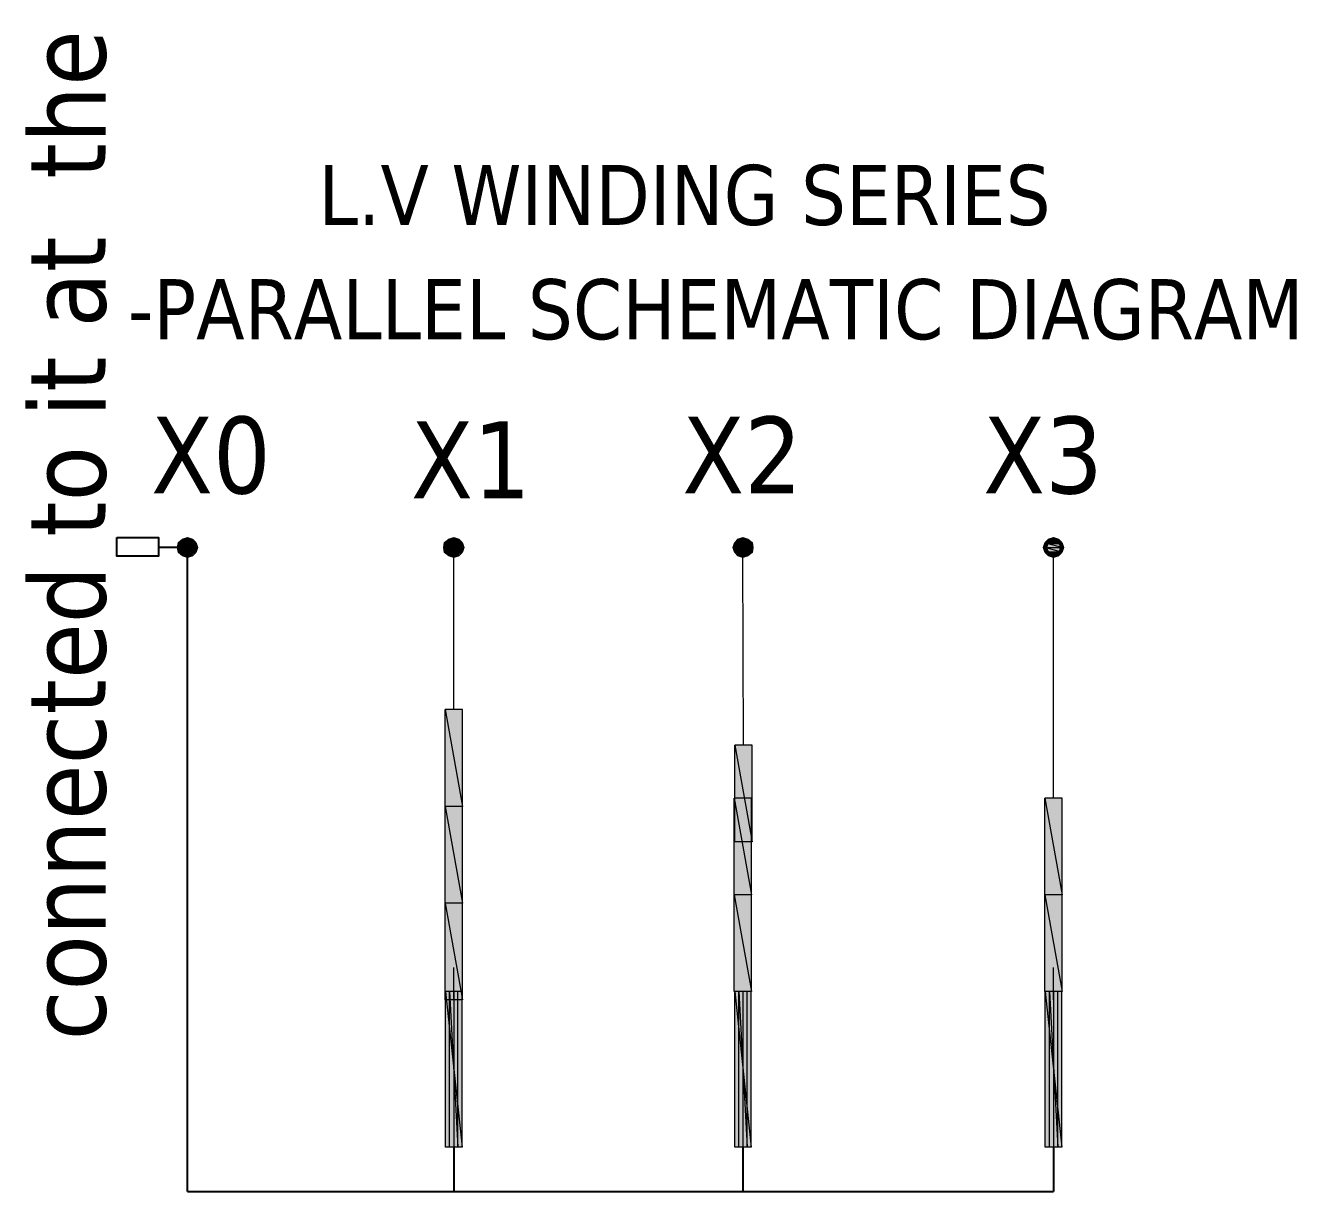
# Model space of a CAD drawing. Header units: millimetres. Extents: x 834 to 15818, y 1166 to 7882.
# Drawn here: x 7239 to 8238, y 5580 to 6497 of the extents above; entities that cross this region are included whole.
import ezdxf

# ---------------------------------------------------------------- set-up
doc = ezdxf.new("R2010")
doc.units = ezdxf.units.MM
doc.header["$LTSCALE"] = 13
doc.layers.add('标注、文本', color=3, linetype='Continuous', lineweight=25)
doc.layers.add('铁心', color=3, linetype='Continuous', lineweight=0)
doc.styles.add('Tahoma_txtstyle_30.40_0_0', font='tahoma.ttf')

msp = doc.modelspace()

# ---------------------------------------------------------------- hatches: boundary and pattern name
at = {"layer": '铁心'}
h = msp.add_hatch(color=256, dxfattribs=at)
h.paths.add_polyline_path([(7359.361, 6090.063), (7361.311, 6088.762), (7358.711, 6086.161)])
h.paths.add_polyline_path([(7361.311, 6088.762), (7358.711, 6086.161), (7360.661, 6086.161)])
h.paths.add_polyline_path([(7358.711, 6086.161), (7360.661, 6086.161), (7359.361, 6082.26)])
h.paths.add_polyline_path([(7360.661, 6086.161), (7359.361, 6082.26), (7361.311, 6083.56)])
h.paths.add_polyline_path([(7359.361, 6082.26), (7361.311, 6083.56), (7362.612, 6079.659)])
h.paths.add_polyline_path([(7361.311, 6083.56), (7362.612, 6079.659), (7363.912, 6081.609)])
h.paths.add_polyline_path([(7362.612, 6079.659), (7363.912, 6081.609), (7366.513, 6078.358)])
h.paths.add_polyline_path([(7363.912, 6081.609), (7366.513, 6078.358), (7366.513, 6080.959)])
h.paths.add_polyline_path([(7366.513, 6078.358), (7366.513, 6080.959), (7370.415, 6079.659)])
h.paths.add_polyline_path([(7366.513, 6080.959), (7370.415, 6079.659), (7369.114, 6081.609)])
h.paths.add_polyline_path([(7370.415, 6079.659), (7369.114, 6081.609), (7373.016, 6082.26)])
h.paths.add_polyline_path([(7369.114, 6081.609), (7373.016, 6082.26), (7371.065, 6083.56)])
h.paths.add_polyline_path([(7373.016, 6082.26), (7371.065, 6083.56), (7374.316, 6086.161)])
h.paths.add_polyline_path([(7371.065, 6083.56), (7374.316, 6086.161), (7371.715, 6086.161)])
h.paths.add_polyline_path([(7374.316, 6086.161), (7371.715, 6086.161), (7373.016, 6090.063)])
h.paths.add_polyline_path([(7371.715, 6086.161), (7373.016, 6090.063), (7371.065, 6088.762)])
h.paths.add_polyline_path([(7373.016, 6090.063), (7371.065, 6088.762), (7370.415, 6092.664)])
h.paths.add_polyline_path([(7371.065, 6088.762), (7370.415, 6092.664), (7369.114, 6090.713)])
h.paths.add_polyline_path([(7370.415, 6092.664), (7369.114, 6090.713), (7366.513, 6093.964)])
h.paths.add_polyline_path([(7369.114, 6090.713), (7366.513, 6093.964), (7366.513, 6092.013)])
h.paths.add_polyline_path([(7366.513, 6093.964), (7366.513, 6092.013), (7362.612, 6092.664)])
h.paths.add_polyline_path([(7366.513, 6092.013), (7362.612, 6092.664), (7363.912, 6090.713)])
h.paths.add_polyline_path([(7362.612, 6092.664), (7363.912, 6090.713), (7359.361, 6090.063)])
h.paths.add_polyline_path([(7363.912, 6090.713), (7359.361, 6090.063), (7361.311, 6088.762)])
h = msp.add_hatch(color=256, dxfattribs=at)
h.paths.add_polyline_path([(7372.366, 6082.91), (7371.065, 6083.56), (7373.016, 6086.161)])
h.paths.add_polyline_path([(7371.065, 6083.56), (7373.016, 6086.161), (7371.715, 6086.161)])
h.paths.add_polyline_path([(7373.016, 6086.161), (7371.715, 6086.161), (7372.366, 6090.063)])
h.paths.add_polyline_path([(7371.715, 6086.161), (7372.366, 6090.063), (7371.065, 6088.762)])
h.paths.add_polyline_path([(7372.366, 6090.063), (7371.065, 6088.762), (7369.765, 6092.013)])
h.paths.add_polyline_path([(7371.065, 6088.762), (7369.765, 6092.013), (7369.114, 6091.363)])
h.paths.add_polyline_path([(7369.765, 6092.013), (7369.114, 6091.363), (7366.513, 6093.314)])
h.paths.add_polyline_path([(7369.114, 6091.363), (7366.513, 6093.314), (7366.513, 6092.013)])
h.paths.add_polyline_path([(7366.513, 6093.314), (7366.513, 6092.013), (7362.612, 6092.013)])
h.paths.add_polyline_path([(7366.513, 6092.013), (7362.612, 6092.013), (7363.262, 6091.363)])
h.paths.add_polyline_path([(7362.612, 6092.013), (7363.262, 6091.363), (7360.011, 6090.063)])
h.paths.add_polyline_path([(7363.262, 6091.363), (7360.011, 6090.063), (7361.311, 6088.762)])
h.paths.add_polyline_path([(7360.011, 6090.063), (7361.311, 6088.762), (7359.361, 6086.161)])
h.paths.add_polyline_path([(7361.311, 6088.762), (7359.361, 6086.161), (7360.661, 6086.161)])
h.paths.add_polyline_path([(7359.361, 6086.161), (7360.661, 6086.161), (7360.011, 6082.91)])
h.paths.add_polyline_path([(7360.661, 6086.161), (7360.011, 6082.91), (7361.311, 6083.56)])
h.paths.add_polyline_path([(7360.011, 6082.91), (7361.311, 6083.56), (7362.612, 6080.309)])
h.paths.add_polyline_path([(7361.311, 6083.56), (7362.612, 6080.309), (7363.262, 6081.609)])
h.paths.add_polyline_path([(7362.612, 6080.309), (7363.262, 6081.609), (7366.513, 6079.008)])
h.paths.add_polyline_path([(7363.262, 6081.609), (7366.513, 6079.008), (7366.513, 6080.959)])
h.paths.add_polyline_path([(7366.513, 6079.008), (7366.513, 6080.959), (7369.765, 6080.309)])
h.paths.add_polyline_path([(7366.513, 6080.959), (7369.765, 6080.309), (7369.114, 6081.609)])
h.paths.add_polyline_path([(7369.765, 6080.309), (7369.114, 6081.609), (7372.366, 6082.91)])
h.paths.add_polyline_path([(7369.114, 6081.609), (7372.366, 6082.91), (7371.065, 6083.56)])
h = msp.add_hatch(color=256, dxfattribs=at)
h.paths.add_polyline_path([(7360.011, 6086.161), (7372.366, 6086.161), (7360.661, 6089.412)])
h.paths.add_polyline_path([(7372.366, 6086.161), (7360.661, 6089.412), (7371.715, 6089.412)])
h = msp.add_hatch(color=256, dxfattribs=at)
h.paths.add_polyline_path([(7360.661, 6089.412), (7371.715, 6089.412), (7363.262, 6091.363)])
h.paths.add_polyline_path([(7371.715, 6089.412), (7363.262, 6091.363), (7369.765, 6091.363)])
h = msp.add_hatch(color=256, dxfattribs=at)
h.paths.add_polyline_path([(7568.691, 6090.063), (7570.642, 6088.762), (7568.041, 6086.161)])
h.paths.add_polyline_path([(7570.642, 6088.762), (7568.041, 6086.161), (7569.991, 6086.161)])
h.paths.add_polyline_path([(7568.041, 6086.161), (7569.991, 6086.161), (7568.691, 6082.26)])
h.paths.add_polyline_path([(7569.991, 6086.161), (7568.691, 6082.26), (7570.642, 6083.56)])
h.paths.add_polyline_path([(7568.691, 6082.26), (7570.642, 6083.56), (7571.942, 6079.659)])
h.paths.add_polyline_path([(7570.642, 6083.56), (7571.942, 6079.659), (7573.243, 6081.609)])
h.paths.add_polyline_path([(7571.942, 6079.659), (7573.243, 6081.609), (7575.843, 6078.358)])
h.paths.add_polyline_path([(7573.243, 6081.609), (7575.843, 6078.358), (7575.843, 6080.959)])
h.paths.add_polyline_path([(7575.843, 6078.358), (7575.843, 6080.959), (7579.745, 6079.659)])
h.paths.add_polyline_path([(7575.843, 6080.959), (7579.745, 6079.659), (7578.444, 6081.609)])
h.paths.add_polyline_path([(7579.745, 6079.659), (7578.444, 6081.609), (7582.346, 6082.26)])
h.paths.add_polyline_path([(7578.444, 6081.609), (7582.346, 6082.26), (7580.395, 6083.56)])
h.paths.add_polyline_path([(7582.346, 6082.26), (7580.395, 6083.56), (7583.646, 6086.161)])
h.paths.add_polyline_path([(7580.395, 6083.56), (7583.646, 6086.161), (7581.045, 6086.161)])
h.paths.add_polyline_path([(7583.646, 6086.161), (7581.045, 6086.161), (7582.346, 6090.063)])
h.paths.add_polyline_path([(7581.045, 6086.161), (7582.346, 6090.063), (7580.395, 6088.762)])
h.paths.add_polyline_path([(7582.346, 6090.063), (7580.395, 6088.762), (7579.745, 6092.664)])
h.paths.add_polyline_path([(7580.395, 6088.762), (7579.745, 6092.664), (7578.444, 6090.713)])
h.paths.add_polyline_path([(7579.745, 6092.664), (7578.444, 6090.713), (7575.843, 6093.964)])
h.paths.add_polyline_path([(7578.444, 6090.713), (7575.843, 6093.964), (7575.843, 6092.013)])
h.paths.add_polyline_path([(7575.843, 6093.964), (7575.843, 6092.013), (7571.942, 6092.664)])
h.paths.add_polyline_path([(7575.843, 6092.013), (7571.942, 6092.664), (7573.243, 6090.713)])
h.paths.add_polyline_path([(7571.942, 6092.664), (7573.243, 6090.713), (7568.691, 6090.063)])
h.paths.add_polyline_path([(7573.243, 6090.713), (7568.691, 6090.063), (7570.642, 6088.762)])
h = msp.add_hatch(color=256, dxfattribs=at)
h.paths.add_polyline_path([(7581.696, 6082.91), (7580.395, 6083.56), (7582.346, 6086.161)])
h.paths.add_polyline_path([(7580.395, 6083.56), (7582.346, 6086.161), (7581.045, 6086.161)])
h.paths.add_polyline_path([(7582.346, 6086.161), (7581.045, 6086.161), (7581.696, 6090.063)])
h.paths.add_polyline_path([(7581.045, 6086.161), (7581.696, 6090.063), (7580.395, 6088.762)])
h.paths.add_polyline_path([(7581.696, 6090.063), (7580.395, 6088.762), (7579.095, 6092.013)])
h.paths.add_polyline_path([(7580.395, 6088.762), (7579.095, 6092.013), (7578.444, 6091.363)])
h.paths.add_polyline_path([(7579.095, 6092.013), (7578.444, 6091.363), (7575.843, 6093.314)])
h.paths.add_polyline_path([(7578.444, 6091.363), (7575.843, 6093.314), (7575.843, 6092.013)])
h.paths.add_polyline_path([(7575.843, 6093.314), (7575.843, 6092.013), (7571.942, 6092.013)])
h.paths.add_polyline_path([(7575.843, 6092.013), (7571.942, 6092.013), (7572.592, 6091.363)])
h.paths.add_polyline_path([(7571.942, 6092.013), (7572.592, 6091.363), (7569.341, 6090.063)])
h.paths.add_polyline_path([(7572.592, 6091.363), (7569.341, 6090.063), (7570.642, 6088.762)])
h.paths.add_polyline_path([(7569.341, 6090.063), (7570.642, 6088.762), (7568.691, 6086.161)])
h.paths.add_polyline_path([(7570.642, 6088.762), (7568.691, 6086.161), (7569.991, 6086.161)])
h.paths.add_polyline_path([(7568.691, 6086.161), (7569.991, 6086.161), (7569.341, 6082.91)])
h.paths.add_polyline_path([(7569.991, 6086.161), (7569.341, 6082.91), (7570.642, 6083.56)])
h.paths.add_polyline_path([(7569.341, 6082.91), (7570.642, 6083.56), (7571.942, 6080.309)])
h.paths.add_polyline_path([(7570.642, 6083.56), (7571.942, 6080.309), (7572.592, 6081.609)])
h.paths.add_polyline_path([(7571.942, 6080.309), (7572.592, 6081.609), (7575.843, 6079.008)])
h.paths.add_polyline_path([(7572.592, 6081.609), (7575.843, 6079.008), (7575.843, 6080.959)])
h.paths.add_polyline_path([(7575.843, 6079.008), (7575.843, 6080.959), (7579.095, 6080.309)])
h.paths.add_polyline_path([(7575.843, 6080.959), (7579.095, 6080.309), (7578.444, 6081.609)])
h.paths.add_polyline_path([(7579.095, 6080.309), (7578.444, 6081.609), (7581.696, 6082.91)])
h.paths.add_polyline_path([(7578.444, 6081.609), (7581.696, 6082.91), (7580.395, 6083.56)])
h = msp.add_hatch(color=256, dxfattribs=at)
h.paths.add_polyline_path([(7569.341, 6086.161), (7581.696, 6086.161), (7569.991, 6089.412)])
h.paths.add_polyline_path([(7581.696, 6086.161), (7569.991, 6089.412), (7581.045, 6089.412)])
h = msp.add_hatch(color=256, dxfattribs=at)
h.paths.add_polyline_path([(7569.991, 6089.412), (7581.045, 6089.412), (7572.592, 6091.363)])
h.paths.add_polyline_path([(7581.045, 6089.412), (7572.592, 6091.363), (7579.095, 6091.363)])
h = msp.add_hatch(color=256, dxfattribs=at)
h.paths.add_polyline_path([(7796.708, 6090.063), (7798.659, 6088.762), (7795.408, 6086.161)])
h.paths.add_polyline_path([(7798.659, 6088.762), (7795.408, 6086.161), (7798.009, 6086.161)])
h.paths.add_polyline_path([(7795.408, 6086.161), (7798.009, 6086.161), (7796.708, 6082.26)])
h.paths.add_polyline_path([(7798.009, 6086.161), (7796.708, 6082.26), (7798.659, 6083.56)])
h.paths.add_polyline_path([(7796.708, 6082.26), (7798.659, 6083.56), (7799.309, 6079.659)])
h.paths.add_polyline_path([(7798.659, 6083.56), (7799.309, 6079.659), (7800.61, 6081.609)])
h.paths.add_polyline_path([(7799.309, 6079.659), (7800.61, 6081.609), (7803.211, 6078.358)])
h.paths.add_polyline_path([(7800.61, 6081.609), (7803.211, 6078.358), (7803.211, 6080.959)])
h.paths.add_polyline_path([(7803.211, 6078.358), (7803.211, 6080.959), (7807.112, 6079.659)])
h.paths.add_polyline_path([(7803.211, 6080.959), (7807.112, 6079.659), (7806.462, 6081.609)])
h.paths.add_polyline_path([(7807.112, 6079.659), (7806.462, 6081.609), (7810.363, 6082.26)])
h.paths.add_polyline_path([(7806.462, 6081.609), (7810.363, 6082.26), (7808.412, 6083.56)])
h.paths.add_polyline_path([(7810.363, 6082.26), (7808.412, 6083.56), (7811.013, 6086.161)])
h.paths.add_polyline_path([(7808.412, 6083.56), (7811.013, 6086.161), (7809.063, 6086.161)])
h.paths.add_polyline_path([(7811.013, 6086.161), (7809.063, 6086.161), (7810.363, 6090.063)])
h.paths.add_polyline_path([(7809.063, 6086.161), (7810.363, 6090.063), (7808.412, 6088.762)])
h.paths.add_polyline_path([(7810.363, 6090.063), (7808.412, 6088.762), (7807.112, 6092.664)])
h.paths.add_polyline_path([(7808.412, 6088.762), (7807.112, 6092.664), (7806.462, 6090.713)])
h.paths.add_polyline_path([(7807.112, 6092.664), (7806.462, 6090.713), (7803.211, 6093.964)])
h.paths.add_polyline_path([(7806.462, 6090.713), (7803.211, 6093.964), (7803.211, 6092.013)])
h.paths.add_polyline_path([(7803.211, 6093.964), (7803.211, 6092.013), (7799.309, 6092.664)])
h.paths.add_polyline_path([(7803.211, 6092.013), (7799.309, 6092.664), (7800.61, 6090.713)])
h.paths.add_polyline_path([(7799.309, 6092.664), (7800.61, 6090.713), (7796.708, 6090.063)])
h.paths.add_polyline_path([(7800.61, 6090.713), (7796.708, 6090.063), (7798.659, 6088.762)])
h = msp.add_hatch(color=256, dxfattribs=at)
h.paths.add_polyline_path([(7809.713, 6082.91), (7808.412, 6083.56), (7810.363, 6086.161)])
h.paths.add_polyline_path([(7808.412, 6083.56), (7810.363, 6086.161), (7809.063, 6086.161)])
h.paths.add_polyline_path([(7810.363, 6086.161), (7809.063, 6086.161), (7809.713, 6090.063)])
h.paths.add_polyline_path([(7809.063, 6086.161), (7809.713, 6090.063), (7808.412, 6088.762)])
h.paths.add_polyline_path([(7809.713, 6090.063), (7808.412, 6088.762), (7807.112, 6092.013)])
h.paths.add_polyline_path([(7808.412, 6088.762), (7807.112, 6092.013), (7806.462, 6091.363)])
h.paths.add_polyline_path([(7807.112, 6092.013), (7806.462, 6091.363), (7803.211, 6093.314)])
h.paths.add_polyline_path([(7806.462, 6091.363), (7803.211, 6093.314), (7803.211, 6092.013)])
h.paths.add_polyline_path([(7803.211, 6093.314), (7803.211, 6092.013), (7799.959, 6092.013)])
h.paths.add_polyline_path([(7803.211, 6092.013), (7799.959, 6092.013), (7800.61, 6091.363)])
h.paths.add_polyline_path([(7799.959, 6092.013), (7800.61, 6091.363), (7797.358, 6090.063)])
h.paths.add_polyline_path([(7800.61, 6091.363), (7797.358, 6090.063), (7798.659, 6088.762)])
h.paths.add_polyline_path([(7797.358, 6090.063), (7798.659, 6088.762), (7796.708, 6086.161)])
h.paths.add_polyline_path([(7798.659, 6088.762), (7796.708, 6086.161), (7798.009, 6086.161)])
h.paths.add_polyline_path([(7796.708, 6086.161), (7798.009, 6086.161), (7797.358, 6082.91)])
h.paths.add_polyline_path([(7798.009, 6086.161), (7797.358, 6082.91), (7798.659, 6083.56)])
h.paths.add_polyline_path([(7797.358, 6082.91), (7798.659, 6083.56), (7799.959, 6080.309)])
h.paths.add_polyline_path([(7798.659, 6083.56), (7799.959, 6080.309), (7800.61, 6081.609)])
h.paths.add_polyline_path([(7799.959, 6080.309), (7800.61, 6081.609), (7803.211, 6079.008)])
h.paths.add_polyline_path([(7800.61, 6081.609), (7803.211, 6079.008), (7803.211, 6080.959)])
h.paths.add_polyline_path([(7803.211, 6079.008), (7803.211, 6080.959), (7807.112, 6080.309)])
h.paths.add_polyline_path([(7803.211, 6080.959), (7807.112, 6080.309), (7806.462, 6081.609)])
h.paths.add_polyline_path([(7807.112, 6080.309), (7806.462, 6081.609), (7809.713, 6082.91)])
h.paths.add_polyline_path([(7806.462, 6081.609), (7809.713, 6082.91), (7808.412, 6083.56)])
h = msp.add_hatch(color=256, dxfattribs=at)
h.paths.add_polyline_path([(7797.358, 6086.161), (7809.713, 6086.161), (7798.009, 6089.412)])
h.paths.add_polyline_path([(7809.713, 6086.161), (7798.009, 6089.412), (7809.063, 6089.412)])
h = msp.add_hatch(color=256, dxfattribs=at)
h.paths.add_polyline_path([(7798.009, 6089.412), (7809.063, 6089.412), (7799.959, 6091.363)])
h.paths.add_polyline_path([(7809.063, 6089.412), (7799.959, 6091.363), (7806.462, 6091.363)])
h = msp.add_hatch(color=256, dxfattribs=at)
h.paths.add_polyline_path([(8040.938, 6090.063), (8042.888, 6088.762), (8039.637, 6086.161)])
h.paths.add_polyline_path([(8042.888, 6088.762), (8039.637, 6086.161), (8042.238, 6086.161)])
h.paths.add_polyline_path([(8039.637, 6086.161), (8042.238, 6086.161), (8040.938, 6082.26)])
h.paths.add_polyline_path([(8042.238, 6086.161), (8040.938, 6082.26), (8042.888, 6083.56)])
h.paths.add_polyline_path([(8040.938, 6082.26), (8042.888, 6083.56), (8043.539, 6079.659)])
h.paths.add_polyline_path([(8042.888, 6083.56), (8043.539, 6079.659), (8044.839, 6081.609)])
h.paths.add_polyline_path([(8043.539, 6079.659), (8044.839, 6081.609), (8047.44, 6078.358)])
h.paths.add_polyline_path([(8044.839, 6081.609), (8047.44, 6078.358), (8047.44, 6080.959)])
h.paths.add_polyline_path([(8047.44, 6078.358), (8047.44, 6080.959), (8051.342, 6079.659)])
h.paths.add_polyline_path([(8047.44, 6080.959), (8051.342, 6079.659), (8050.041, 6081.609)])
h.paths.add_polyline_path([(8051.342, 6079.659), (8050.041, 6081.609), (8053.943, 6082.26)])
h.paths.add_polyline_path([(8050.041, 6081.609), (8053.943, 6082.26), (8051.992, 6083.56)])
h.paths.add_polyline_path([(8053.943, 6082.26), (8051.992, 6083.56), (8055.243, 6086.161)])
h.paths.add_polyline_path([(8051.992, 6083.56), (8055.243, 6086.161), (8052.642, 6086.161)])
h.paths.add_polyline_path([(8055.243, 6086.161), (8052.642, 6086.161), (8053.943, 6090.063)])
h.paths.add_polyline_path([(8052.642, 6086.161), (8053.943, 6090.063), (8051.992, 6088.762)])
h.paths.add_polyline_path([(8053.943, 6090.063), (8051.992, 6088.762), (8051.342, 6092.664)])
h.paths.add_polyline_path([(8051.992, 6088.762), (8051.342, 6092.664), (8050.041, 6090.713)])
h.paths.add_polyline_path([(8051.342, 6092.664), (8050.041, 6090.713), (8047.44, 6093.964)])
h.paths.add_polyline_path([(8050.041, 6090.713), (8047.44, 6093.964), (8047.44, 6092.013)])
h.paths.add_polyline_path([(8047.44, 6093.964), (8047.44, 6092.013), (8043.539, 6092.664)])
h.paths.add_polyline_path([(8047.44, 6092.013), (8043.539, 6092.664), (8044.839, 6090.713)])
h.paths.add_polyline_path([(8043.539, 6092.664), (8044.839, 6090.713), (8040.938, 6090.063)])
h.paths.add_polyline_path([(8044.839, 6090.713), (8040.938, 6090.063), (8042.888, 6088.762)])
h = msp.add_hatch(color=256, dxfattribs=at)
h.paths.add_polyline_path([(8053.292, 6082.91), (8051.992, 6083.56), (8054.593, 6086.161)])
h.paths.add_polyline_path([(8051.992, 6083.56), (8054.593, 6086.161), (8053.292, 6086.161)])
h.paths.add_polyline_path([(8054.593, 6086.161), (8053.292, 6086.161), (8053.292, 6090.063)])
h.paths.add_polyline_path([(8053.292, 6086.161), (8053.292, 6090.063), (8051.992, 6088.762)])
h.paths.add_polyline_path([(8053.292, 6090.063), (8051.992, 6088.762), (8050.691, 6092.013)])
h.paths.add_polyline_path([(8051.992, 6088.762), (8050.691, 6092.013), (8050.041, 6091.363)])
h.paths.add_polyline_path([(8050.691, 6092.013), (8050.041, 6091.363), (8047.44, 6093.314)])
h.paths.add_polyline_path([(8050.041, 6091.363), (8047.44, 6093.314), (8047.44, 6092.013)])
h.paths.add_polyline_path([(8047.44, 6093.314), (8047.44, 6092.013), (8044.189, 6092.013)])
h.paths.add_polyline_path([(8047.44, 6092.013), (8044.189, 6092.013), (8044.839, 6091.363)])
h.paths.add_polyline_path([(8044.189, 6092.013), (8044.839, 6091.363), (8041.588, 6090.063)])
h.paths.add_polyline_path([(8044.839, 6091.363), (8041.588, 6090.063), (8042.888, 6088.762)])
h.paths.add_polyline_path([(8041.588, 6090.063), (8042.888, 6088.762), (8040.288, 6086.161)])
h.paths.add_polyline_path([(8042.888, 6088.762), (8040.288, 6086.161), (8041.588, 6086.161)])
h.paths.add_polyline_path([(8040.288, 6086.161), (8041.588, 6086.161), (8041.588, 6082.91)])
h.paths.add_polyline_path([(8041.588, 6086.161), (8041.588, 6082.91), (8042.888, 6083.56)])
h.paths.add_polyline_path([(8041.588, 6082.91), (8042.888, 6083.56), (8044.189, 6080.309)])
h.paths.add_polyline_path([(8042.888, 6083.56), (8044.189, 6080.309), (8044.839, 6081.609)])
h.paths.add_polyline_path([(8044.189, 6080.309), (8044.839, 6081.609), (8047.44, 6079.008)])
h.paths.add_polyline_path([(8044.839, 6081.609), (8047.44, 6079.008), (8047.44, 6080.959)])
h.paths.add_polyline_path([(8047.44, 6079.008), (8047.44, 6080.959), (8050.691, 6080.309)])
h.paths.add_polyline_path([(8047.44, 6080.959), (8050.691, 6080.309), (8050.041, 6081.609)])
h.paths.add_polyline_path([(8050.691, 6080.309), (8050.041, 6081.609), (8053.292, 6082.91)])
h.paths.add_polyline_path([(8050.041, 6081.609), (8053.292, 6082.91), (8051.992, 6083.56)])
h = msp.add_hatch(color=256, dxfattribs=at)
h.paths.add_polyline_path([(8040.938, 6086.161), (8053.943, 6086.161), (8042.238, 6089.412)])
h.paths.add_polyline_path([(8053.943, 6086.161), (8042.238, 6089.412), (8052.642, 6089.412)])
h = msp.add_hatch(color=256, dxfattribs=at)
h.paths.add_polyline_path([(8042.238, 6089.412), (8052.642, 6089.412), (8044.189, 6091.363)])
h.paths.add_polyline_path([(8052.642, 6089.412), (8044.189, 6091.363), (8050.691, 6091.363)])
h = msp.add_hatch(color=256, dxfattribs=at)
h.paths.add_polyline_path([(7360.661, 6082.91), (7371.715, 6082.91), (7360.011, 6086.161)])
h.paths.add_polyline_path([(7371.715, 6082.91), (7360.011, 6086.161), (7372.366, 6086.161)])
h = msp.add_hatch(color=256, dxfattribs=at)
h.paths.add_polyline_path([(7360.661, 6082.91), (7363.262, 6080.959), (7369.765, 6080.959)])
h.paths.add_polyline_path([(7363.262, 6080.959), (7369.765, 6080.959), (7366.513, 6079.659)])
h = msp.add_hatch(color=256, dxfattribs=at)
h.paths.add_polyline_path([(7569.991, 6082.91), (7581.045, 6082.91), (7569.341, 6086.161)])
h.paths.add_polyline_path([(7581.045, 6082.91), (7569.341, 6086.161), (7581.696, 6086.161)])
h = msp.add_hatch(color=256, dxfattribs=at)
h.paths.add_polyline_path([(7569.991, 6082.91), (7572.592, 6080.959), (7579.095, 6080.959)])
h.paths.add_polyline_path([(7572.592, 6080.959), (7579.095, 6080.959), (7575.843, 6079.659)])
h = msp.add_hatch(color=256, dxfattribs=at)
h.paths.add_polyline_path([(7798.009, 6082.91), (7809.063, 6082.91), (7797.358, 6086.161)])
h.paths.add_polyline_path([(7809.063, 6082.91), (7797.358, 6086.161), (7809.713, 6086.161)])
h = msp.add_hatch(color=256, dxfattribs=at)
h.paths.add_polyline_path([(7798.009, 6082.91), (7799.959, 6080.959), (7806.462, 6080.959)])
h.paths.add_polyline_path([(7799.959, 6080.959), (7806.462, 6080.959), (7803.211, 6079.659)])
h = msp.add_hatch(color=256, dxfattribs=at)
h.paths.add_polyline_path([(8042.238, 6082.91), (8052.642, 6082.91), (8040.938, 6086.161)])
h.paths.add_polyline_path([(8052.642, 6082.91), (8040.938, 6086.161), (8053.943, 6086.161)])
h = msp.add_hatch(color=256, dxfattribs=at)
h.paths.add_polyline_path([(8042.238, 6082.91), (8044.189, 6080.959), (8050.691, 6080.959)])
h.paths.add_polyline_path([(8044.189, 6080.959), (8050.691, 6080.959), (8047.44, 6079.659)])
h = msp.add_hatch(color=256, dxfattribs=at)
h.paths.add_polyline_path([(7582.671, 5958.714), (7569.016, 5958.714), (7582.671, 5882.636)])
h.paths.add_polyline_path([(7569.016, 5958.714), (7582.671, 5882.636), (7569.016, 5882.636)])
h = msp.add_hatch(color=256, dxfattribs=at)
h.paths.add_polyline_path([(7810.363, 5930.754), (7796.708, 5930.754), (7810.363, 5854.676)])
h.paths.add_polyline_path([(7796.708, 5930.754), (7810.363, 5854.676), (7796.708, 5854.676)])
h = msp.add_hatch(color=256, dxfattribs=at)
h.paths.add_polyline_path([(7810.038, 5889.138), (7796.383, 5889.138), (7810.038, 5813.06)])
h.paths.add_polyline_path([(7796.383, 5889.138), (7810.038, 5813.06), (7796.383, 5813.06)])
h = msp.add_hatch(color=256, dxfattribs=at)
h.paths.add_polyline_path([(8054.268, 5889.138), (8040.613, 5889.138), (8054.268, 5813.06)])
h.paths.add_polyline_path([(8040.613, 5889.138), (8054.268, 5813.06), (8040.613, 5813.06)])
h = msp.add_hatch(color=256, dxfattribs=at)
h.paths.add_polyline_path([(7582.671, 5882.636), (7569.016, 5882.636), (7582.671, 5806.558)])
h.paths.add_polyline_path([(7569.016, 5882.636), (7582.671, 5806.558), (7569.016, 5806.558)])
h = msp.add_hatch(color=256, dxfattribs=at)
h.paths.add_polyline_path([(7810.038, 5813.06), (7796.383, 5813.06), (7810.038, 5736.982)])
h.paths.add_polyline_path([(7796.383, 5813.06), (7810.038, 5736.982), (7796.383, 5736.982)])
h = msp.add_hatch(color=256, dxfattribs=at)
h.paths.add_polyline_path([(8054.268, 5813.06), (8040.613, 5813.06), (8054.268, 5736.982)])
h.paths.add_polyline_path([(8040.613, 5813.06), (8054.268, 5736.982), (8040.613, 5736.982)])
h = msp.add_hatch(color=256, dxfattribs=at)
h.paths.add_polyline_path([(7582.671, 5806.558), (7569.016, 5806.558), (7582.671, 5730.48)])
h.paths.add_polyline_path([(7569.016, 5806.558), (7582.671, 5730.48), (7569.016, 5730.48)])
h = msp.add_hatch(color=256, dxfattribs=at)
h.paths.add_polyline_path([(7582.346, 5736.982), (7569.341, 5736.982), (7582.346, 5614.737)])
h.paths.add_polyline_path([(7569.341, 5736.982), (7582.346, 5614.737), (7569.341, 5614.737)])
h = msp.add_hatch(color=256, dxfattribs=at)
h.paths.add_polyline_path([(7579.095, 5736.982), (7572.592, 5736.982), (7579.095, 5614.737)])
h.paths.add_polyline_path([(7572.592, 5736.982), (7579.095, 5614.737), (7572.592, 5614.737)])
h = msp.add_hatch(color=256, dxfattribs=at)
h.paths.add_polyline_path([(7809.713, 5736.982), (7796.708, 5736.982), (7809.713, 5614.737)])
h.paths.add_polyline_path([(7796.708, 5736.982), (7809.713, 5614.737), (7796.708, 5614.737)])
h = msp.add_hatch(color=256, dxfattribs=at)
h.paths.add_polyline_path([(7806.462, 5736.982), (7799.959, 5736.982), (7806.462, 5614.737)])
h.paths.add_polyline_path([(7799.959, 5736.982), (7806.462, 5614.737), (7799.959, 5614.737)])
h = msp.add_hatch(color=256, dxfattribs=at)
h.paths.add_polyline_path([(8053.943, 5736.982), (8040.938, 5736.982), (8053.943, 5614.737)])
h.paths.add_polyline_path([(8040.938, 5736.982), (8053.943, 5614.737), (8040.938, 5614.737)])
h = msp.add_hatch(color=256, dxfattribs=at)
h.paths.add_polyline_path([(8050.691, 5736.982), (8044.189, 5736.982), (8050.691, 5614.737)])
h.paths.add_polyline_path([(8044.189, 5736.982), (8050.691, 5614.737), (8044.189, 5614.737)])

# ---------------------------------------------------------------- linework, layer by layer
at = {"layer": '标注、文本', "color": 0, "ltscale": 72.614187}
msp.add_line((7359.361, 6086.161), (7343.981, 6086.161), dxfattribs=at)
at = {"layer": '标注、文本'}
for p, q in [((7366.575, 5579.74), (7366.575, 6078.619)), ((7575.843, 5614.737), (7575.843, 5579.74)), ((7803.211, 5614.737), (7803.211, 5579.74)), ((8047.44, 5614.737), (8047.44, 5579.74)), ((7366.575, 5579.74), (8047.44, 5579.74))]:
    msp.add_line(p, q, dxfattribs=at)
at = {"layer": '标注、文本', "color": 0, "ltscale": 72.614187}
msp.add_lwpolyline([(7311.052, 6094.173), (7343.734, 6094.173), (7343.734, 6079.36), (7311.052, 6079.36)], close=True, dxfattribs=at)
at = {"layer": '铁心'}
for points in [[(7359.361, 6090.063), (7361.311, 6088.762), (7358.711, 6086.161), (7359.361, 6090.063)], [(7361.311, 6088.762), (7358.711, 6086.161), (7360.661, 6086.161), (7361.311, 6088.762)], [(7362.612, 6092.664), (7363.912, 6090.713), (7359.361, 6090.063), (7362.612, 6092.664)], [(7360.011, 6090.063), (7361.311, 6088.762), (7359.361, 6086.161), (7360.011, 6090.063)], [(7361.311, 6088.762), (7359.361, 6086.161), (7360.661, 6086.161), (7361.311, 6088.762)], [(7362.612, 6092.013), (7363.262, 6091.363), (7360.011, 6090.063), (7362.612, 6092.013)], [(7363.262, 6091.363), (7360.011, 6090.063), (7361.311, 6088.762), (7363.262, 6091.363)], [(7360.011, 6086.161), (7372.366, 6086.161), (7360.661, 6089.412), (7360.011, 6086.161)], [(7360.661, 6089.412), (7371.715, 6089.412), (7363.262, 6091.363), (7360.661, 6089.412)], [(7366.513, 6093.964), (7366.513, 6092.013), (7362.612, 6092.664), (7366.513, 6093.964)], [(7366.513, 6093.314), (7366.513, 6092.013), (7362.612, 6092.013), (7366.513, 6093.314)], [(7366.513, 6092.013), (7362.612, 6092.664), (7363.912, 6090.713), (7366.513, 6092.013)], [(7366.513, 6092.013), (7362.612, 6092.013), (7363.262, 6091.363), (7366.513, 6092.013)], [(7370.415, 6092.664), (7369.114, 6090.713), (7366.513, 6093.964), (7370.415, 6092.664)], [(7369.114, 6090.713), (7366.513, 6093.964), (7366.513, 6092.013), (7369.114, 6090.713)], [(7369.765, 6092.013), (7369.114, 6091.363), (7366.513, 6093.314), (7369.765, 6092.013)], [(7369.114, 6091.363), (7366.513, 6093.314), (7366.513, 6092.013), (7369.114, 6091.363)], [(7371.065, 6088.762), (7370.415, 6092.664), (7369.114, 6090.713), (7371.065, 6088.762)], [(7371.065, 6088.762), (7369.765, 6092.013), (7369.114, 6091.363), (7371.065, 6088.762)], [(7372.366, 6090.063), (7371.065, 6088.762), (7369.765, 6092.013), (7372.366, 6090.063)], [(7373.016, 6090.063), (7371.065, 6088.762), (7370.415, 6092.664), (7373.016, 6090.063)], [(7371.715, 6086.161), (7372.366, 6090.063), (7371.065, 6088.762), (7371.715, 6086.161)], [(7371.715, 6086.161), (7373.016, 6090.063), (7371.065, 6088.762), (7371.715, 6086.161)], [(7373.016, 6086.161), (7371.715, 6086.161), (7372.366, 6090.063), (7373.016, 6086.161)], [(7374.316, 6086.161), (7371.715, 6086.161), (7373.016, 6090.063), (7374.316, 6086.161)], [(7568.691, 6090.063), (7570.642, 6088.762), (7568.041, 6086.161), (7568.691, 6090.063)], [(7570.642, 6088.762), (7568.041, 6086.161), (7569.991, 6086.161), (7570.642, 6088.762)], [(7571.942, 6092.664), (7573.243, 6090.713), (7568.691, 6090.063), (7571.942, 6092.664)], [(7569.341, 6090.063), (7570.642, 6088.762), (7568.691, 6086.161), (7569.341, 6090.063)], [(7570.642, 6088.762), (7568.691, 6086.161), (7569.991, 6086.161), (7570.642, 6088.762)], [(7571.942, 6092.013), (7572.592, 6091.363), (7569.341, 6090.063), (7571.942, 6092.013)], [(7572.592, 6091.363), (7569.341, 6090.063), (7570.642, 6088.762), (7572.592, 6091.363)], [(7569.341, 6086.161), (7581.696, 6086.161), (7569.991, 6089.412), (7569.341, 6086.161)], [(7569.991, 6089.412), (7581.045, 6089.412), (7572.592, 6091.363), (7569.991, 6089.412)], [(7575.843, 6093.964), (7575.843, 6092.013), (7571.942, 6092.664), (7575.843, 6093.964)], [(7575.843, 6093.314), (7575.843, 6092.013), (7571.942, 6092.013), (7575.843, 6093.314)], [(7575.843, 6092.013), (7571.942, 6092.664), (7573.243, 6090.713), (7575.843, 6092.013)], [(7575.843, 6092.013), (7571.942, 6092.013), (7572.592, 6091.363), (7575.843, 6092.013)], [(7579.745, 6092.664), (7578.444, 6090.713), (7575.843, 6093.964), (7579.745, 6092.664)], [(7578.444, 6090.713), (7575.843, 6093.964), (7575.843, 6092.013), (7578.444, 6090.713)], [(7579.095, 6092.013), (7578.444, 6091.363), (7575.843, 6093.314), (7579.095, 6092.013)], [(7578.444, 6091.363), (7575.843, 6093.314), (7575.843, 6092.013), (7578.444, 6091.363)], [(7580.395, 6088.762), (7579.745, 6092.664), (7578.444, 6090.713), (7580.395, 6088.762)], [(7580.395, 6088.762), (7579.095, 6092.013), (7578.444, 6091.363), (7580.395, 6088.762)], [(7581.696, 6090.063), (7580.395, 6088.762), (7579.095, 6092.013), (7581.696, 6090.063)], [(7582.346, 6090.063), (7580.395, 6088.762), (7579.745, 6092.664), (7582.346, 6090.063)], [(7581.045, 6086.161), (7581.696, 6090.063), (7580.395, 6088.762), (7581.045, 6086.161)], [(7581.045, 6086.161), (7582.346, 6090.063), (7580.395, 6088.762), (7581.045, 6086.161)], [(7582.346, 6086.161), (7581.045, 6086.161), (7581.696, 6090.063), (7582.346, 6086.161)], [(7583.646, 6086.161), (7581.045, 6086.161), (7582.346, 6090.063), (7583.646, 6086.161)], [(7796.708, 6090.063), (7798.659, 6088.762), (7795.408, 6086.161), (7796.708, 6090.063)], [(7798.659, 6088.762), (7795.408, 6086.161), (7798.009, 6086.161), (7798.659, 6088.762)], [(7799.309, 6092.664), (7800.61, 6090.713), (7796.708, 6090.063), (7799.309, 6092.664)], [(7797.358, 6090.063), (7798.659, 6088.762), (7796.708, 6086.161), (7797.358, 6090.063)], [(7798.659, 6088.762), (7796.708, 6086.161), (7798.009, 6086.161), (7798.659, 6088.762)], [(7799.959, 6092.013), (7800.61, 6091.363), (7797.358, 6090.063), (7799.959, 6092.013)], [(7800.61, 6091.363), (7797.358, 6090.063), (7798.659, 6088.762), (7800.61, 6091.363)], [(7797.358, 6086.161), (7809.713, 6086.161), (7798.009, 6089.412), (7797.358, 6086.161)], [(7798.009, 6089.412), (7809.063, 6089.412), (7799.959, 6091.363), (7798.009, 6089.412)], [(7803.211, 6093.964), (7803.211, 6092.013), (7799.309, 6092.664), (7803.211, 6093.964)], [(7803.211, 6092.013), (7799.309, 6092.664), (7800.61, 6090.713), (7803.211, 6092.013)], [(7803.211, 6093.314), (7803.211, 6092.013), (7799.959, 6092.013), (7803.211, 6093.314)], [(7803.211, 6092.013), (7799.959, 6092.013), (7800.61, 6091.363), (7803.211, 6092.013)], [(7807.112, 6092.664), (7806.462, 6090.713), (7803.211, 6093.964), (7807.112, 6092.664)], [(7806.462, 6090.713), (7803.211, 6093.964), (7803.211, 6092.013), (7806.462, 6090.713)], [(7807.112, 6092.013), (7806.462, 6091.363), (7803.211, 6093.314), (7807.112, 6092.013)], [(7806.462, 6091.363), (7803.211, 6093.314), (7803.211, 6092.013), (7806.462, 6091.363)], [(7808.412, 6088.762), (7807.112, 6092.664), (7806.462, 6090.713), (7808.412, 6088.762)], [(7808.412, 6088.762), (7807.112, 6092.013), (7806.462, 6091.363), (7808.412, 6088.762)], [(7810.363, 6090.063), (7808.412, 6088.762), (7807.112, 6092.664), (7810.363, 6090.063)], [(7809.713, 6090.063), (7808.412, 6088.762), (7807.112, 6092.013), (7809.713, 6090.063)], [(7809.063, 6086.161), (7809.713, 6090.063), (7808.412, 6088.762), (7809.063, 6086.161)], [(7809.063, 6086.161), (7810.363, 6090.063), (7808.412, 6088.762), (7809.063, 6086.161)], [(7810.363, 6086.161), (7809.063, 6086.161), (7809.713, 6090.063), (7810.363, 6086.161)], [(7811.013, 6086.161), (7809.063, 6086.161), (7810.363, 6090.063), (7811.013, 6086.161)], [(8040.938, 6090.063), (8042.888, 6088.762), (8039.637, 6086.161), (8040.938, 6090.063)], [(8042.888, 6088.762), (8039.637, 6086.161), (8042.238, 6086.161), (8042.888, 6088.762)], [(8041.588, 6090.063), (8042.888, 6088.762), (8040.288, 6086.161), (8041.588, 6090.063)], [(8042.888, 6088.762), (8040.288, 6086.161), (8041.588, 6086.161), (8042.888, 6088.762)], [(8043.539, 6092.664), (8044.839, 6090.713), (8040.938, 6090.063), (8043.539, 6092.664)], [(8040.938, 6086.161), (8053.943, 6086.161), (8042.238, 6089.412), (8040.938, 6086.161)], [(8044.189, 6092.013), (8044.839, 6091.363), (8041.588, 6090.063), (8044.189, 6092.013)], [(8044.839, 6091.363), (8041.588, 6090.063), (8042.888, 6088.762), (8044.839, 6091.363)], [(8042.238, 6089.412), (8052.642, 6089.412), (8044.189, 6091.363), (8042.238, 6089.412)], [(8047.44, 6093.964), (8047.44, 6092.013), (8043.539, 6092.664), (8047.44, 6093.964)], [(8047.44, 6092.013), (8043.539, 6092.664), (8044.839, 6090.713), (8047.44, 6092.013)], [(8047.44, 6093.314), (8047.44, 6092.013), (8044.189, 6092.013), (8047.44, 6093.314)], [(8047.44, 6092.013), (8044.189, 6092.013), (8044.839, 6091.363), (8047.44, 6092.013)], [(8051.342, 6092.664), (8050.041, 6090.713), (8047.44, 6093.964), (8051.342, 6092.664)], [(8050.041, 6090.713), (8047.44, 6093.964), (8047.44, 6092.013), (8050.041, 6090.713)], [(8050.691, 6092.013), (8050.041, 6091.363), (8047.44, 6093.314), (8050.691, 6092.013)], [(8050.041, 6091.363), (8047.44, 6093.314), (8047.44, 6092.013), (8050.041, 6091.363)], [(8051.992, 6088.762), (8051.342, 6092.664), (8050.041, 6090.713), (8051.992, 6088.762)], [(8051.992, 6088.762), (8050.691, 6092.013), (8050.041, 6091.363), (8051.992, 6088.762)], [(8053.292, 6090.063), (8051.992, 6088.762), (8050.691, 6092.013), (8053.292, 6090.063)], [(8053.943, 6090.063), (8051.992, 6088.762), (8051.342, 6092.664), (8053.943, 6090.063)], [(8053.292, 6086.161), (8053.292, 6090.063), (8051.992, 6088.762), (8053.292, 6086.161)], [(8052.642, 6086.161), (8053.943, 6090.063), (8051.992, 6088.762), (8052.642, 6086.161)], [(8055.243, 6086.161), (8052.642, 6086.161), (8053.943, 6090.063), (8055.243, 6086.161)], [(8054.593, 6086.161), (8053.292, 6086.161), (8053.292, 6090.063), (8054.593, 6086.161)], [(7358.711, 6086.161), (7360.661, 6086.161), (7359.361, 6082.26), (7358.711, 6086.161)], [(7359.361, 6086.161), (7360.661, 6086.161), (7360.011, 6082.91), (7359.361, 6086.161)], [(7360.661, 6086.161), (7359.361, 6082.26), (7361.311, 6083.56), (7360.661, 6086.161)], [(7359.361, 6082.26), (7361.311, 6083.56), (7362.612, 6079.659), (7359.361, 6082.26)], [(7360.661, 6082.91), (7371.715, 6082.91), (7360.011, 6086.161), (7360.661, 6082.91)], [(7360.661, 6086.161), (7360.011, 6082.91), (7361.311, 6083.56), (7360.661, 6086.161)], [(7360.011, 6082.91), (7361.311, 6083.56), (7362.612, 6080.309), (7360.011, 6082.91)], [(7360.661, 6082.91), (7363.262, 6080.959), (7369.765, 6080.959), (7360.661, 6082.91)], [(7361.311, 6083.56), (7362.612, 6080.309), (7363.262, 6081.609), (7361.311, 6083.56)], [(7361.311, 6083.56), (7362.612, 6079.659), (7363.912, 6081.609), (7361.311, 6083.56)], [(7362.612, 6080.309), (7363.262, 6081.609), (7366.513, 6079.008), (7362.612, 6080.309)], [(7362.612, 6079.659), (7363.912, 6081.609), (7366.513, 6078.358), (7362.612, 6079.659)], [(7363.262, 6081.609), (7366.513, 6079.008), (7366.513, 6080.959), (7363.262, 6081.609)], [(7363.912, 6081.609), (7366.513, 6078.358), (7366.513, 6080.959), (7363.912, 6081.609)], [(7366.513, 6080.959), (7369.765, 6080.309), (7369.114, 6081.609), (7366.513, 6080.959)], [(7366.513, 6080.959), (7370.415, 6079.659), (7369.114, 6081.609), (7366.513, 6080.959)], [(7366.513, 6079.008), (7366.513, 6080.959), (7369.765, 6080.309), (7366.513, 6079.008)], [(7366.513, 6078.358), (7366.513, 6080.959), (7370.415, 6079.659), (7366.513, 6078.358)], [(7369.114, 6081.609), (7373.016, 6082.26), (7371.065, 6083.56), (7369.114, 6081.609)], [(7369.765, 6080.309), (7369.114, 6081.609), (7372.366, 6082.91), (7369.765, 6080.309)], [(7370.415, 6079.659), (7369.114, 6081.609), (7373.016, 6082.26), (7370.415, 6079.659)], [(7372.366, 6082.91), (7371.065, 6083.56), (7373.016, 6086.161), (7372.366, 6082.91)], [(7371.065, 6083.56), (7373.016, 6086.161), (7371.715, 6086.161), (7371.065, 6083.56)], [(7373.016, 6082.26), (7371.065, 6083.56), (7374.316, 6086.161), (7373.016, 6082.26)], [(7371.065, 6083.56), (7374.316, 6086.161), (7371.715, 6086.161), (7371.065, 6083.56)], [(7568.041, 6086.161), (7569.991, 6086.161), (7568.691, 6082.26), (7568.041, 6086.161)], [(7568.691, 6086.161), (7569.991, 6086.161), (7569.341, 6082.91), (7568.691, 6086.161)], [(7569.991, 6086.161), (7568.691, 6082.26), (7570.642, 6083.56), (7569.991, 6086.161)], [(7568.691, 6082.26), (7570.642, 6083.56), (7571.942, 6079.659), (7568.691, 6082.26)], [(7569.991, 6082.91), (7581.045, 6082.91), (7569.341, 6086.161), (7569.991, 6082.91)], [(7569.991, 6086.161), (7569.341, 6082.91), (7570.642, 6083.56), (7569.991, 6086.161)], [(7569.341, 6082.91), (7570.642, 6083.56), (7571.942, 6080.309), (7569.341, 6082.91)], [(7569.991, 6082.91), (7572.592, 6080.959), (7579.095, 6080.959), (7569.991, 6082.91)], [(7570.642, 6083.56), (7571.942, 6080.309), (7572.592, 6081.609), (7570.642, 6083.56)], [(7570.642, 6083.56), (7571.942, 6079.659), (7573.243, 6081.609), (7570.642, 6083.56)], [(7571.942, 6080.309), (7572.592, 6081.609), (7575.843, 6079.008), (7571.942, 6080.309)], [(7571.942, 6079.659), (7573.243, 6081.609), (7575.843, 6078.358), (7571.942, 6079.659)], [(7572.592, 6081.609), (7575.843, 6079.008), (7575.843, 6080.959), (7572.592, 6081.609)], [(7573.243, 6081.609), (7575.843, 6078.358), (7575.843, 6080.959), (7573.243, 6081.609)], [(7575.843, 6080.959), (7579.095, 6080.309), (7578.444, 6081.609), (7575.843, 6080.959)], [(7575.843, 6080.959), (7579.745, 6079.659), (7578.444, 6081.609), (7575.843, 6080.959)], [(7575.843, 6079.008), (7575.843, 6080.959), (7579.095, 6080.309), (7575.843, 6079.008)], [(7575.843, 6078.358), (7575.843, 6080.959), (7579.745, 6079.659), (7575.843, 6078.358)], [(7575.843, 5958.714), (7575.843, 6079.659)], [(7578.444, 6081.609), (7582.346, 6082.26), (7580.395, 6083.56), (7578.444, 6081.609)], [(7579.095, 6080.309), (7578.444, 6081.609), (7581.696, 6082.91), (7579.095, 6080.309)], [(7579.745, 6079.659), (7578.444, 6081.609), (7582.346, 6082.26), (7579.745, 6079.659)], [(7581.696, 6082.91), (7580.395, 6083.56), (7582.346, 6086.161), (7581.696, 6082.91)], [(7580.395, 6083.56), (7582.346, 6086.161), (7581.045, 6086.161), (7580.395, 6083.56)], [(7582.346, 6082.26), (7580.395, 6083.56), (7583.646, 6086.161), (7582.346, 6082.26)], [(7580.395, 6083.56), (7583.646, 6086.161), (7581.045, 6086.161), (7580.395, 6083.56)], [(7795.408, 6086.161), (7798.009, 6086.161), (7796.708, 6082.26), (7795.408, 6086.161)], [(7796.708, 6086.161), (7798.009, 6086.161), (7797.358, 6082.91), (7796.708, 6086.161)], [(7798.009, 6086.161), (7796.708, 6082.26), (7798.659, 6083.56), (7798.009, 6086.161)], [(7796.708, 6082.26), (7798.659, 6083.56), (7799.309, 6079.659), (7796.708, 6082.26)], [(7798.009, 6082.91), (7809.063, 6082.91), (7797.358, 6086.161), (7798.009, 6082.91)], [(7798.009, 6086.161), (7797.358, 6082.91), (7798.659, 6083.56), (7798.009, 6086.161)], [(7797.358, 6082.91), (7798.659, 6083.56), (7799.959, 6080.309), (7797.358, 6082.91)], [(7798.009, 6082.91), (7799.959, 6080.959), (7806.462, 6080.959), (7798.009, 6082.91)], [(7798.659, 6083.56), (7799.959, 6080.309), (7800.61, 6081.609), (7798.659, 6083.56)], [(7798.659, 6083.56), (7799.309, 6079.659), (7800.61, 6081.609), (7798.659, 6083.56)], [(7799.309, 6079.659), (7800.61, 6081.609), (7803.211, 6078.358), (7799.309, 6079.659)], [(7799.959, 6080.309), (7800.61, 6081.609), (7803.211, 6079.008), (7799.959, 6080.309)], [(7800.61, 6081.609), (7803.211, 6079.008), (7803.211, 6080.959), (7800.61, 6081.609)], [(7800.61, 6081.609), (7803.211, 6078.358), (7803.211, 6080.959), (7800.61, 6081.609)], [(7803.211, 6080.959), (7807.112, 6080.309), (7806.462, 6081.609), (7803.211, 6080.959)], [(7803.211, 6080.959), (7807.112, 6079.659), (7806.462, 6081.609), (7803.211, 6080.959)], [(7803.211, 6079.008), (7803.211, 6080.959), (7807.112, 6080.309), (7803.211, 6079.008)], [(7803.211, 6078.358), (7803.211, 6080.959), (7807.112, 6079.659), (7803.211, 6078.358)], [(7803.536, 5930.754), (7803.211, 6079.659)], [(7806.462, 6081.609), (7810.363, 6082.26), (7808.412, 6083.56), (7806.462, 6081.609)], [(7807.112, 6080.309), (7806.462, 6081.609), (7809.713, 6082.91), (7807.112, 6080.309)], [(7807.112, 6079.659), (7806.462, 6081.609), (7810.363, 6082.26), (7807.112, 6079.659)], [(7809.713, 6082.91), (7808.412, 6083.56), (7810.363, 6086.161), (7809.713, 6082.91)], [(7808.412, 6083.56), (7810.363, 6086.161), (7809.063, 6086.161), (7808.412, 6083.56)], [(7810.363, 6082.26), (7808.412, 6083.56), (7811.013, 6086.161), (7810.363, 6082.26)], [(7808.412, 6083.56), (7811.013, 6086.161), (7809.063, 6086.161), (7808.412, 6083.56)], [(8039.637, 6086.161), (8042.238, 6086.161), (8040.938, 6082.26), (8039.637, 6086.161)], [(8040.288, 6086.161), (8041.588, 6086.161), (8041.588, 6082.91), (8040.288, 6086.161)], [(8042.238, 6082.91), (8052.642, 6082.91), (8040.938, 6086.161), (8042.238, 6082.91)], [(8042.238, 6086.161), (8040.938, 6082.26), (8042.888, 6083.56), (8042.238, 6086.161)], [(8040.938, 6082.26), (8042.888, 6083.56), (8043.539, 6079.659), (8040.938, 6082.26)], [(8041.588, 6086.161), (8041.588, 6082.91), (8042.888, 6083.56), (8041.588, 6086.161)], [(8041.588, 6082.91), (8042.888, 6083.56), (8044.189, 6080.309), (8041.588, 6082.91)], [(8042.238, 6082.91), (8044.189, 6080.959), (8050.691, 6080.959), (8042.238, 6082.91)], [(8042.888, 6083.56), (8044.189, 6080.309), (8044.839, 6081.609), (8042.888, 6083.56)], [(8042.888, 6083.56), (8043.539, 6079.659), (8044.839, 6081.609), (8042.888, 6083.56)], [(8043.539, 6079.659), (8044.839, 6081.609), (8047.44, 6078.358), (8043.539, 6079.659)], [(8044.189, 6080.309), (8044.839, 6081.609), (8047.44, 6079.008), (8044.189, 6080.309)], [(8044.839, 6081.609), (8047.44, 6079.008), (8047.44, 6080.959), (8044.839, 6081.609)], [(8044.839, 6081.609), (8047.44, 6078.358), (8047.44, 6080.959), (8044.839, 6081.609)], [(8047.44, 6080.959), (8050.691, 6080.309), (8050.041, 6081.609), (8047.44, 6080.959)], [(8047.44, 6080.959), (8051.342, 6079.659), (8050.041, 6081.609), (8047.44, 6080.959)], [(8047.44, 6079.008), (8047.44, 6080.959), (8050.691, 6080.309), (8047.44, 6079.008)], [(8047.44, 6078.358), (8047.44, 6080.959), (8051.342, 6079.659), (8047.44, 6078.358)], [(8047.44, 5889.138), (8047.44, 6079.659)], [(8050.041, 6081.609), (8053.943, 6082.26), (8051.992, 6083.56), (8050.041, 6081.609)], [(8050.691, 6080.309), (8050.041, 6081.609), (8053.292, 6082.91), (8050.691, 6080.309)], [(8051.342, 6079.659), (8050.041, 6081.609), (8053.943, 6082.26), (8051.342, 6079.659)], [(8053.292, 6082.91), (8051.992, 6083.56), (8054.593, 6086.161), (8053.292, 6082.91)], [(8051.992, 6083.56), (8054.593, 6086.161), (8053.292, 6086.161), (8051.992, 6083.56)], [(8053.943, 6082.26), (8051.992, 6083.56), (8055.243, 6086.161), (8053.943, 6082.26)], [(8051.992, 6083.56), (8055.243, 6086.161), (8052.642, 6086.161), (8051.992, 6083.56)], [(7582.671, 5958.714), (7569.016, 5958.714), (7582.671, 5882.636), (7582.671, 5958.714)], [(7810.363, 5930.754), (7796.708, 5930.754), (7810.363, 5854.676), (7810.363, 5930.754)], [(7810.038, 5889.138), (7796.383, 5889.138), (7810.038, 5813.06), (7810.038, 5889.138)], [(8054.268, 5889.138), (8040.613, 5889.138), (8054.268, 5813.06), (8054.268, 5889.138)], [(7582.671, 5882.636), (7569.016, 5882.636), (7582.671, 5806.558), (7582.671, 5882.636)], [(7810.038, 5813.06), (7796.383, 5813.06), (7810.038, 5736.982), (7810.038, 5813.06)], [(8054.268, 5813.06), (8040.613, 5813.06), (8054.268, 5736.982), (8054.268, 5813.06)], [(7582.671, 5806.558), (7569.016, 5806.558), (7582.671, 5730.48), (7582.671, 5806.558)], [(7575.843, 5730.48), (7575.843, 5755.839)], [(8047.44, 5730.48), (8047.44, 5755.839)], [(7582.346, 5736.982), (7569.341, 5736.982), (7582.346, 5614.737), (7582.346, 5736.982)], [(7579.095, 5736.982), (7572.592, 5736.982), (7579.095, 5614.737), (7579.095, 5736.982)], [(7575.843, 5736.982), (7575.843, 5614.737)], [(7809.713, 5736.982), (7796.708, 5736.982), (7809.713, 5614.737), (7809.713, 5736.982)], [(7806.462, 5736.982), (7799.959, 5736.982), (7806.462, 5614.737), (7806.462, 5736.982)], [(7803.211, 5736.982), (7803.211, 5614.737)], [(8053.943, 5736.982), (8040.938, 5736.982), (8053.943, 5614.737), (8053.943, 5736.982)], [(8050.691, 5736.982), (8044.189, 5736.982), (8050.691, 5614.737), (8050.691, 5736.982)], [(8047.44, 5736.982), (8047.44, 5614.737)]]:
    msp.add_lwpolyline(points, dxfattribs=at)
for points in [[(7363.912, 6090.713), (7359.361, 6090.063), (7361.311, 6088.762), (7363.912, 6090.713)], [(7372.366, 6086.161), (7360.661, 6089.412), (7371.715, 6089.412), (7372.366, 6086.161)], [(7366.513, 6092.664), (7363.262, 6091.363), (7369.765, 6091.363)], [(7371.715, 6089.412), (7363.262, 6091.363), (7369.765, 6091.363), (7371.715, 6089.412)], [(7573.243, 6090.713), (7568.691, 6090.063), (7570.642, 6088.762), (7573.243, 6090.713)], [(7581.696, 6086.161), (7569.991, 6089.412), (7581.045, 6089.412), (7581.696, 6086.161)], [(7575.843, 6092.664), (7572.592, 6091.363), (7579.095, 6091.363)], [(7581.045, 6089.412), (7572.592, 6091.363), (7579.095, 6091.363), (7581.045, 6089.412)], [(7800.61, 6090.713), (7796.708, 6090.063), (7798.659, 6088.762), (7800.61, 6090.713)], [(7809.713, 6086.161), (7798.009, 6089.412), (7809.063, 6089.412), (7809.713, 6086.161)], [(7803.211, 6092.664), (7799.959, 6091.363), (7806.462, 6091.363)], [(7809.063, 6089.412), (7799.959, 6091.363), (7806.462, 6091.363), (7809.063, 6089.412)], [(8044.839, 6090.713), (8040.938, 6090.063), (8042.888, 6088.762), (8044.839, 6090.713)], [(8053.943, 6086.161), (8042.238, 6089.412), (8052.642, 6089.412), (8053.943, 6086.161)], [(8047.44, 6092.664), (8044.189, 6091.363), (8050.691, 6091.363)], [(8052.642, 6089.412), (8044.189, 6091.363), (8050.691, 6091.363), (8052.642, 6089.412)], [(7371.715, 6082.91), (7360.011, 6086.161), (7372.366, 6086.161), (7371.715, 6082.91)], [(7360.661, 6082.91), (7371.715, 6082.91), (7369.765, 6080.959)], [(7363.262, 6080.959), (7369.765, 6080.959), (7366.513, 6079.659), (7363.262, 6080.959)], [(7369.114, 6081.609), (7372.366, 6082.91), (7371.065, 6083.56), (7369.114, 6081.609)], [(7581.045, 6082.91), (7569.341, 6086.161), (7581.696, 6086.161), (7581.045, 6082.91)], [(7569.991, 6082.91), (7581.045, 6082.91), (7579.095, 6080.959)], [(7572.592, 6080.959), (7579.095, 6080.959), (7575.843, 6079.659), (7572.592, 6080.959)], [(7578.444, 6081.609), (7581.696, 6082.91), (7580.395, 6083.56), (7578.444, 6081.609)], [(7809.063, 6082.91), (7797.358, 6086.161), (7809.713, 6086.161), (7809.063, 6082.91)], [(7798.009, 6082.91), (7809.063, 6082.91), (7806.462, 6080.959)], [(7799.959, 6080.959), (7806.462, 6080.959), (7803.211, 6079.659), (7799.959, 6080.959)], [(7806.462, 6081.609), (7809.713, 6082.91), (7808.412, 6083.56), (7806.462, 6081.609)], [(8052.642, 6082.91), (8040.938, 6086.161), (8053.943, 6086.161), (8052.642, 6082.91)], [(8042.238, 6082.91), (8052.642, 6082.91), (8050.691, 6080.959)], [(8044.189, 6080.959), (8050.691, 6080.959), (8047.44, 6079.659), (8044.189, 6080.959)], [(8050.041, 6081.609), (8053.292, 6082.91), (8051.992, 6083.56), (8050.041, 6081.609)], [(7569.016, 5958.714), (7582.671, 5882.636), (7569.016, 5882.636), (7569.016, 5958.714)], [(7796.708, 5930.754), (7810.363, 5854.676), (7796.708, 5854.676), (7796.708, 5930.754)], [(7796.383, 5889.138), (7810.038, 5813.06), (7796.383, 5813.06), (7796.383, 5889.138)], [(8040.613, 5889.138), (8054.268, 5813.06), (8040.613, 5813.06), (8040.613, 5889.138)], [(7569.016, 5882.636), (7582.671, 5806.558), (7569.016, 5806.558), (7569.016, 5882.636)], [(7796.383, 5813.06), (7810.038, 5736.982), (7796.383, 5736.982), (7796.383, 5813.06)], [(8040.613, 5813.06), (8054.268, 5736.982), (8040.613, 5736.982), (8040.613, 5813.06)], [(7569.016, 5806.558), (7582.671, 5730.48), (7569.016, 5730.48), (7569.016, 5806.558)], [(7569.341, 5736.982), (7582.346, 5614.737), (7569.341, 5614.737), (7569.341, 5736.982)], [(7572.592, 5736.982), (7579.095, 5614.737), (7572.592, 5614.737), (7572.592, 5736.982)], [(7796.708, 5736.982), (7809.713, 5614.737), (7796.708, 5614.737), (7796.708, 5736.982)], [(7799.959, 5736.982), (7806.462, 5614.737), (7799.959, 5614.737), (7799.959, 5736.982)], [(8040.938, 5736.982), (8053.943, 5614.737), (8040.938, 5614.737), (8040.938, 5736.982)], [(8044.189, 5736.982), (8050.691, 5614.737), (8044.189, 5614.737), (8044.189, 5736.982)]]:
    msp.add_lwpolyline(points, close=True, dxfattribs=at)
for points in [[(7366.513, 6092.664), (7363.262, 6091.363), (7369.765, 6091.363)], [(7575.843, 6092.664), (7572.592, 6091.363), (7579.095, 6091.363)], [(7803.211, 6092.664), (7799.959, 6091.363), (7806.462, 6091.363)], [(8047.44, 6092.664), (8044.189, 6091.363), (8050.691, 6091.363)], [(7360.661, 6082.91), (7371.715, 6082.91), (7369.765, 6080.959)], [(7569.991, 6082.91), (7581.045, 6082.91), (7579.095, 6080.959)], [(7798.009, 6082.91), (7809.063, 6082.91), (7806.462, 6080.959)], [(8042.238, 6082.91), (8052.642, 6082.91), (8050.691, 6080.959)]]:
    msp.add_solid(points, dxfattribs=at)

# ---------------------------------------------------------------- texts
at = {"layer": '铁心', "style": 'Tahoma_txtstyle_30.40_0_0'}
msp.add_text('  connected to it at  the MCC.', height=60.41875, rotation=90, dxfattribs=at).set_placement((7302.042, 5653.33))
for s, height, p in [('L.V WINDING SERIES', 47.20215, (7469.497, 6339.833)), ('-PARALLEL SCHEMATIC DIAGRAM ', 47.20215, (7319.629, 6249.993)), ('X0', 60.4188, (7337.8, 6128.73)), ('X2', 60.4188, (7755.46, 6128.73)), ('X3', 60.4188, (7991.999, 6128.73)), ('X1', 60.4188, (7542.175, 6124.873))]:
    msp.add_text(s, height=height, dxfattribs=at).set_placement(p)

doc.saveas('drawing.dxf')
